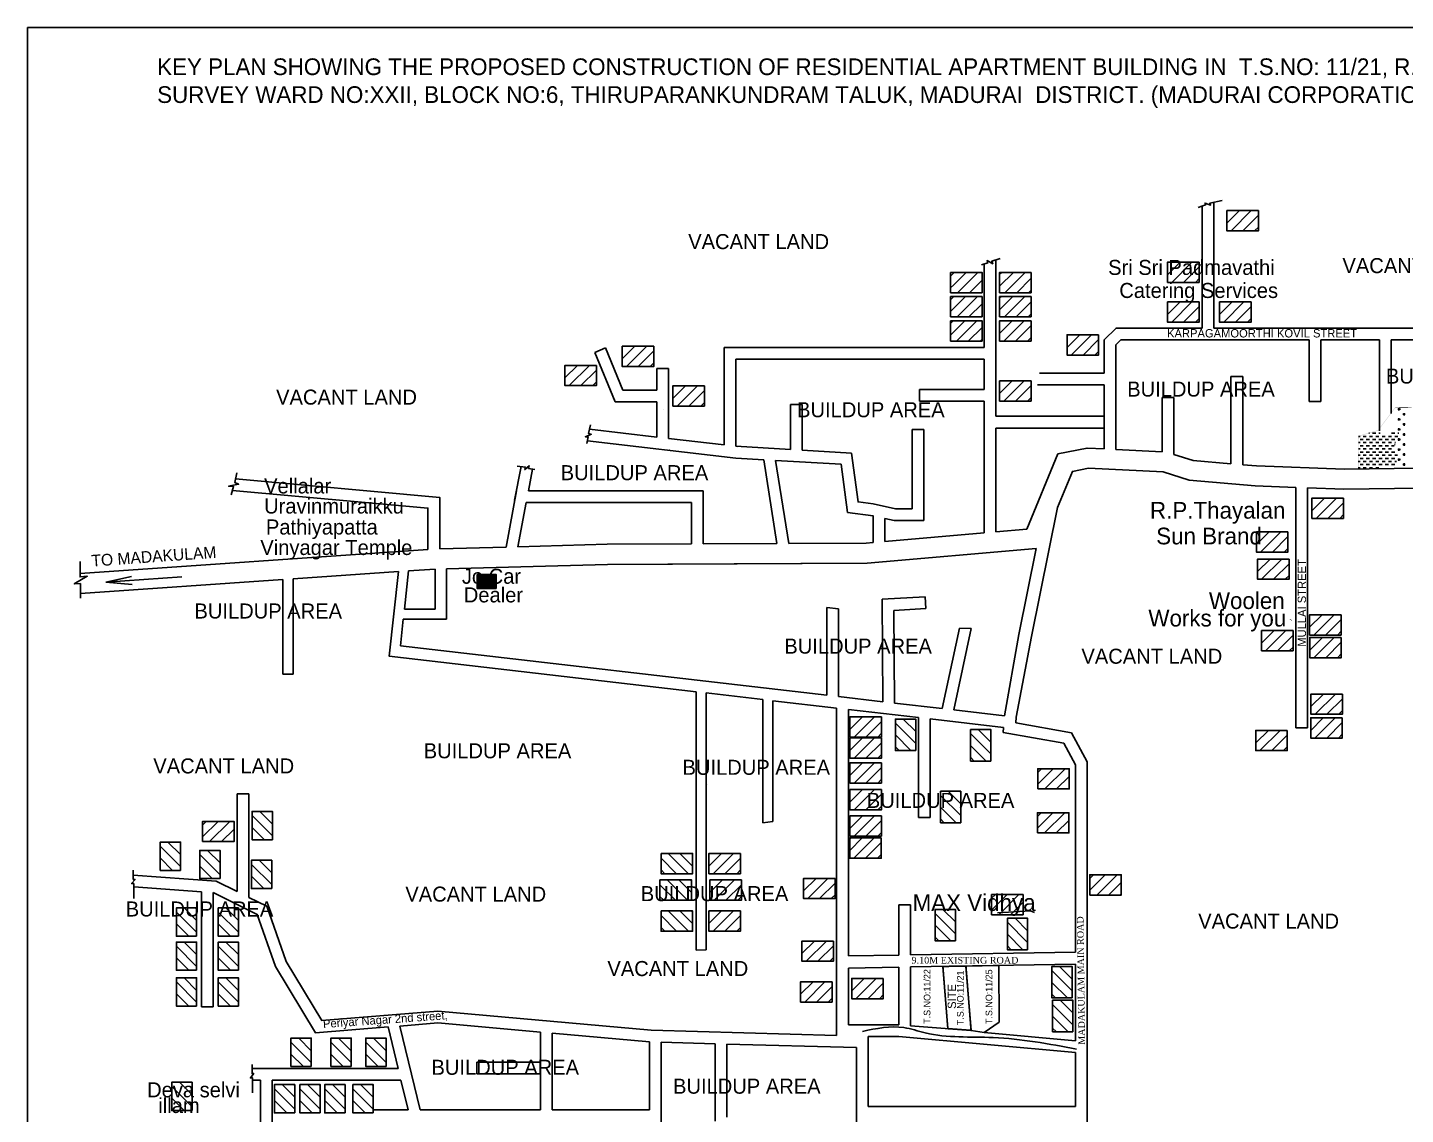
# Model space of a CAD drawing. Header units: metres. Extents: x 297 to 3998, y 336 to 1712.
# Drawn here: x 1143 to 1968, y 1061 to 1712 of the extents above; entities that cross this region are included whole.
import ezdxf

# ---------------------------------------------------------------- set-up
doc = ezdxf.new("R2010")
doc.units = ezdxf.units.M
doc.header["$MEASUREMENT"] = 0
doc.layers.add('LOCATION_PLAN', color=7, linetype='Continuous')
doc.styles.add('ANAND', font='times.ttf')
doc.styles.get("Standard").update_dxf_attribs({"font": 'CENSCBK.TTF'})
pattern_1 = [(45, (-4130.573, 827.8154), (-3.535534, 3.535534), [])]

msp = doc.modelspace()

# ---------------------------------------------------------------- hatches: boundary and pattern name
h = msp.add_hatch()
h.set_pattern_fill('ANSI31', color=2, scale=40, style=0)
h.set_pattern_definition([(45, (-3994.62, 893.786), (-3.535534, 3.535534), [])])
h.paths.add_polyline_path([(1861, 1602.13), (1861, 1589.99), (1879.848, 1589.99), (1879.848, 1602.13)])
h = msp.add_hatch()
h.set_pattern_fill('ANSI31', color=2, scale=40, style=0)
h.set_pattern_definition([(45, (-4030.111, 862.96), (-3.535534, 3.535534), [])])
h.paths.add_polyline_path([(1825.509, 1571.305), (1825.509, 1559.164), (1844.357, 1559.164), (1844.357, 1571.305)])
h = msp.add_hatch()
h.set_pattern_fill('ANSI31', color=2, scale=40, style=0)
h.set_pattern_definition(pattern_1)
h.paths.add_polyline_path([(1700.37, 1565.146), (1695.692, 1565.146), (1695.692, 1553.005), (1695.768, 1553.005)])
h = msp.add_hatch()
h.set_pattern_fill('ANSI31', color=2, scale=40, style=0)
h.set_pattern_definition(pattern_1)
h.paths.add_polyline_path([(1714.54, 1565.146), (1700.37, 1565.146), (1695.768, 1553.005), (1714.54, 1553.005)])
h = msp.add_hatch()
h.set_pattern_fill('ANSI31', color=2, scale=40, style=0)
h.set_pattern_definition(pattern_1)
h.paths.add_polyline_path([(1743.895, 1553.005), (1743.895, 1565.146), (1725.047, 1565.146), (1725.047, 1553.005)])
h = msp.add_hatch()
h.set_pattern_fill('ANSI31', color=2, scale=40, style=0)
h.set_pattern_definition(pattern_1)
h.paths.add_polyline_path([(1714.54, 1550.712), (1695.692, 1550.712), (1695.692, 1538.571), (1714.54, 1538.571)])
h = msp.add_hatch()
h.set_pattern_fill('ANSI31', color=2, scale=40, style=0)
h.set_pattern_definition(pattern_1)
h.paths.add_polyline_path([(1725.047, 1550.712), (1725.047, 1538.571), (1743.895, 1538.571), (1743.895, 1550.712)])
h = msp.add_hatch()
h.set_pattern_fill('ANSI31', color=2, scale=40, style=0)
h.set_pattern_definition([(45, (-4030.111, 839.149), (-3.535534, 3.535534), [])])
h.paths.add_polyline_path([(1825.509, 1547.494), (1825.509, 1535.354), (1844.357, 1535.354), (1844.357, 1547.494)])
h = msp.add_hatch()
h.set_pattern_fill('ANSI31', color=2, scale=40, style=0)
h.set_pattern_definition([(45, (-3999.002, 839.149), (-3.535534, 3.535534), [])])
h.paths.add_polyline_path([(1856.618, 1547.494), (1856.618, 1535.354), (1875.466, 1535.354), (1875.466, 1547.494)])
h = msp.add_hatch()
h.set_pattern_fill('ANSI31', color=2, scale=40, style=0)
h.set_pattern_definition(pattern_1)
h.paths.add_polyline_path([(1714.54, 1524.02), (1714.54, 1536.16), (1695.692, 1536.16), (1695.692, 1524.02)])
h = msp.add_hatch()
h.set_pattern_fill('ANSI31', color=2, scale=40, style=0)
h.set_pattern_definition(pattern_1)
h.paths.add_polyline_path([(1725.047, 1536.16), (1725.047, 1524.02), (1743.895, 1524.02), (1743.895, 1536.16)])
h = msp.add_hatch()
h.set_pattern_fill('ANSI31', color=2, scale=40, style=0)
h.set_pattern_definition([(45, (-4090.201, 819.432), (-3.535534, 3.535534), [])])
h.paths.add_polyline_path([(1765.419, 1527.776), (1765.419, 1515.636), (1784.267, 1515.636), (1784.267, 1527.776)])
at = {"linetype": 'Continuous'}
for color, points in [(0, [(1933.949, 1531.232), (1933.318, 1531.127), (1934.159, 1530.075)]), (0, [(1933.318, 1531.127), (1934.159, 1530.075), (1933.528, 1529.97)]), (0, [(1951.405, 1470.765), (1951.511, 1470.449), (1961.711, 1484.436)]), (0, [(1951.511, 1470.449), (1961.711, 1484.436), (1961.921, 1484.225)]), (0, [(1961.816, 1484.436), (1961.816, 1484.12), (1971.386, 1484.646)]), (0, [(1961.816, 1484.12), (1971.386, 1484.646), (1971.491, 1484.33)]), (0, [(1939.733, 1467.294), (1939.838, 1466.979), (1951.405, 1470.765)]), (0, [(1939.838, 1466.979), (1951.405, 1470.765), (1951.511, 1470.449)]), (30, [(1943.518, 1468.241), (1943.308, 1468.136), (1943.518, 1468.136)]), (0, [(1939.417, 1447.104), (1939.733, 1447.104), (1939.627, 1467.084)]), (0, [(1939.733, 1447.104), (1939.627, 1467.084), (1939.943, 1467.084)]), (0, [(1312.707, 1409.823), (1311.091, 1408.443), (1312.221, 1410.324)]), (0, [(1898.804, 1357.669), (1898.498, 1357.572), (1899.911, 1356.938)]), (0, [(1898.498, 1357.572), (1899.911, 1356.938), (1899.805, 1356.635)])]:
    msp.add_hatch(color=color, dxfattribs=at).paths.add_polyline_path(points)
h = msp.add_hatch()
h.set_pattern_fill('ANSI31', color=2, scale=40, style=0)
h.set_pattern_definition([(45, (-4356.3425, 812.595), (-3.535534, 3.535534), [])])
h.paths.add_polyline_path([(1499.277, 1520.94), (1499.277, 1508.799), (1518.125, 1508.799), (1518.125, 1520.94)])
h = msp.add_hatch()
h.set_pattern_fill('ANSI31', color=2, scale=40, style=0)
h.set_pattern_definition([(45, (-4390.639, 801.1653), (-3.535534, 3.535534), [])])
h.paths.add_polyline_path([(1464.981, 1509.51), (1464.981, 1497.37), (1483.829, 1497.37), (1483.829, 1509.51)])
h = msp.add_hatch()
h.set_pattern_fill('ANSI31', color=2, scale=40, style=0)
h.set_pattern_definition([(45, (-4326.0377, 788.9296), (-3.535534, 3.535534), [])])
h.paths.add_polyline_path([(1529.582, 1497.274), (1529.582, 1485.134), (1548.43, 1485.134), (1548.43, 1497.274)])
h = msp.add_hatch()
h.set_pattern_fill('ANSI31', color=2, scale=40, style=0)
h.set_pattern_definition([(45, (-4130.573, 791.886), (-3.535534, 3.535534), [])])
h.paths.add_polyline_path([(1725.047, 1500.231), (1725.047, 1488.09), (1743.895, 1488.09), (1743.895, 1500.231)])
h = msp.add_hatch()
h.set_pattern_fill('ANSI31', color=2, scale=40, style=0)
h.set_pattern_definition([(45, (-3943.733, 721.721), (-3.535534, 3.535534), [])])
h.paths.add_polyline_path([(1911.887, 1430.066), (1911.887, 1417.925), (1930.735, 1417.925), (1930.735, 1430.066)])
h = msp.add_hatch()
h.set_pattern_fill('ANSI31', color=2, scale=40, style=0)
h.set_pattern_definition([(45, (-3976.964, 701.5243), (-3.535534, 3.535534), [])])
h.paths.add_polyline_path([(1878.656, 1409.869), (1878.656, 1397.729), (1897.504, 1397.729), (1897.504, 1409.869)])
h = msp.add_hatch()
h.set_pattern_fill('ANSI31', color=2, scale=40, style=0)
h.set_pattern_definition([(45, (-3976.308, 685.2524), (-3.535534, 3.535534), [])])
h.paths.add_polyline_path([(1879.312, 1393.597), (1879.312, 1381.457), (1898.16, 1381.457), (1898.16, 1393.597)])
h = msp.add_hatch()
h.set_pattern_fill('ANSI31', color=2, style=0)
h.set_pattern_definition([(45, (-1345.48756, 827.81539), (-0.0883883476, 0.0883883476), [])])
h.paths.add_polyline_path([(1423.778, 1376.039), (1423.778, 1384.382), (1412.429, 1384.382), (1412.429, 1376.039)])
h.paths.add_polyline_path([(1401.01, 1376.261), (1449.708, 1376.261), (1449.708, 1390.092), (1401.01, 1390.092)], flags=9)
h = msp.add_hatch()
h.set_pattern_fill('ANSI31', color=2, scale=40, style=0)
h.set_pattern_definition([(45, (-3945.1493, 651.9173), (-3.535534, 3.535534), [])])
h.paths.add_polyline_path([(1910.471, 1360.262), (1910.471, 1348.122), (1929.319, 1348.122), (1929.319, 1360.262)])
h = msp.add_hatch()
h.set_pattern_fill('ANSI31', color=2, scale=40, style=0)
h.set_pattern_definition([(45, (-3973.904, 642.477), (-3.535534, 3.535534), [])])
h.paths.add_polyline_path([(1881.716, 1350.822), (1881.716, 1338.681), (1900.564, 1338.681), (1900.564, 1350.822)])
h = msp.add_hatch()
h.set_pattern_fill('ANSI31', color=2, scale=40, style=0)
h.set_pattern_definition([(45, (-3945.015, 638.3354), (-3.535534, 3.535534), [])])
h.paths.add_polyline_path([(1910.605, 1346.68), (1910.605, 1334.54), (1929.453, 1334.54), (1929.453, 1346.68)])
h = msp.add_hatch()
h.set_pattern_fill('ANSI31', color=2, scale=40, style=0)
h.set_pattern_definition([(45, (-3944.331, 604.4533), (-3.535534, 3.535534), [])])
h.paths.add_polyline_path([(1911.289, 1312.798), (1911.289, 1300.658), (1930.137, 1300.658), (1930.137, 1312.798)])
h = msp.add_hatch()
h.set_pattern_fill('ANSI31', color=2, scale=40, angle=360, style=0)
h.set_pattern_definition([(45, (-4220.12, 590.853), (-3.535534, 3.535534), [])])
h.paths.add_polyline_path([(1635.5, 1299.198), (1635.5, 1287.057), (1654.348, 1287.057), (1654.348, 1299.198)])
h = msp.add_hatch()
h.set_pattern_fill('ANSI31', color=2, scale=40, angle=270, style=0)
h.set_pattern_definition([(315, (966.4783, 7153.4434), (3.535534, 3.535534), [])])
h.paths.add_polyline_path([(1674.823, 1297.823), (1662.683, 1297.823), (1662.683, 1278.976), (1674.823, 1278.976)])
h = msp.add_hatch()
h.set_pattern_fill('ANSI31', color=2, scale=40, style=0)
h.set_pattern_definition([(45, (-3944.4694, 590.2377), (-3.535534, 3.535534), [])])
h.paths.add_polyline_path([(1911.151, 1298.582), (1911.151, 1286.442), (1929.998, 1286.442), (1929.998, 1298.582)])
h = msp.add_hatch()
h.set_pattern_fill('ANSI31', color=2, scale=40, angle=360, style=0)
h.set_pattern_definition([(45, (-4220.12, 578.1567), (-3.535534, 3.535534), [])])
h.paths.add_polyline_path([(1635.5, 1286.501), (1635.5, 1274.361), (1654.348, 1274.361), (1654.348, 1286.501)])
h = msp.add_hatch()
h.set_pattern_fill('ANSI31', color=2, scale=40, angle=270, style=0)
h.set_pattern_definition([(315, (1011.431, 7147.16), (3.535534, 3.535534), [])])
h.paths.add_polyline_path([(1719.776, 1291.54), (1707.635, 1291.54), (1707.635, 1272.692), (1719.776, 1272.692)])
h = msp.add_hatch()
h.set_pattern_fill('ANSI31', color=2, scale=40, style=0)
h.set_pattern_definition([(45, (-3977.3433, 582.712), (-3.535534, 3.535534), [])])
h.paths.add_polyline_path([(1878.277, 1291.056), (1878.277, 1278.916), (1897.124, 1278.916), (1897.124, 1291.056)])
h = msp.add_hatch()
h.set_pattern_fill('ANSI31', color=2, scale=40, angle=360, style=0)
h.set_pattern_definition([(45, (-4220.12, 563.325), (-3.535534, 3.535534), [])])
h.paths.add_polyline_path([(1635.5, 1271.67), (1635.5, 1259.529), (1654.348, 1259.529), (1654.348, 1271.67)])
h = msp.add_hatch()
h.set_pattern_fill('ANSI31', color=2, scale=40, angle=180, style=0)
h.set_pattern_definition([(225, (7622.276, 1964.335), (3.535534, -3.535534), [])])
h.paths.add_polyline_path([(1766.656, 1255.99), (1766.656, 1268.131), (1747.808, 1268.131), (1747.808, 1255.99)])
h = msp.add_hatch()
h.set_pattern_fill('ANSI31', color=2, scale=40, angle=360, style=0)
h.set_pattern_definition([(45, (-4220.12, 547.2696), (-3.535534, 3.535534), [])])
h.paths.add_polyline_path([(1635.5, 1255.614), (1635.5, 1243.474), (1654.348, 1243.474), (1654.348, 1255.614)])
h = msp.add_hatch()
h.set_pattern_fill('ANSI31', color=2, scale=40, angle=270, style=0)
h.set_pattern_definition([(315, (993.464, 7110.2375), (3.535534, 3.535534), [])])
h.paths.add_polyline_path([(1701.808, 1254.618), (1689.668, 1254.618), (1689.668, 1235.77), (1701.808, 1235.77)])
h = msp.add_hatch()
h.set_pattern_fill('ANSI31', color=2, scale=40, angle=180, style=0)
h.set_pattern_definition([(225, (7122.6565, 1932.817), (3.535534, -3.535534), [])])
h.paths.add_polyline_path([(1267.037, 1224.472), (1267.037, 1236.613), (1248.189, 1236.613), (1248.189, 1224.472)])
h = msp.add_hatch()
h.set_pattern_fill('ANSI31', color=2, scale=40, angle=270, style=0)
h.set_pattern_definition([(315, (581.6593, 7098.165), (3.535534, 3.535534), [])])
h.paths.add_polyline_path([(1290.004, 1242.545), (1277.864, 1242.545), (1277.864, 1225.604), (1290.004, 1225.604)])
h = msp.add_hatch()
h.set_pattern_fill('ANSI31', color=2, scale=40, angle=360, style=0)
h.set_pattern_definition([(45, (-4220.12, 531.5564), (-3.535534, 3.535534), [])])
h.paths.add_polyline_path([(1635.5, 1239.901), (1635.5, 1227.761), (1654.348, 1227.761), (1654.348, 1239.901)])
h = msp.add_hatch()
h.set_pattern_fill('ANSI31', color=2, scale=40, angle=180, style=0)
h.set_pattern_definition([(225, (7622.106, 1938.0046), (3.535534, -3.535534), [])])
h.paths.add_polyline_path([(1766.486, 1229.66), (1766.486, 1241.8), (1747.638, 1241.8), (1747.638, 1229.66)])
h = msp.add_hatch()
h.set_pattern_fill('ANSI31', color=2, scale=40, angle=270, style=0)
h.set_pattern_definition([(315, (526.657, 7079.847), (3.535534, 3.535534), [])])
h.paths.add_polyline_path([(1235.002, 1224.227), (1222.861, 1224.227), (1222.861, 1207.286), (1235.002, 1207.286)])
h = msp.add_hatch()
h.set_pattern_fill('ANSI31', color=2, scale=40, angle=360, style=0)
h.set_pattern_definition([(45, (-4220.289, 518.35), (-3.535534, 3.535534), [])])
h.paths.add_polyline_path([(1635.331, 1226.695), (1635.331, 1214.554), (1654.179, 1214.554), (1654.179, 1226.695)])
h = msp.add_hatch()
h.set_pattern_fill('ANSI31', color=2, scale=40, angle=270, style=0)
h.set_pattern_definition([(315, (550.328, 7074.8655), (3.535534, 3.535534), [])])
h.paths.add_polyline_path([(1258.673, 1219.246), (1246.532, 1219.246), (1246.532, 1202.305), (1258.673, 1202.305)])
h = msp.add_hatch()
h.set_pattern_fill('ANSI31', color=2, scale=40, angle=270, style=0)
h.set_pattern_definition([(315, (581.2334, 7068.9304), (3.535534, 3.535534), [])])
h.paths.add_polyline_path([(1289.578, 1213.31), (1277.438, 1213.31), (1277.438, 1196.37), (1289.578, 1196.37)])
h = msp.add_hatch()
h.set_pattern_fill('ANSI31', color=2, scale=40, angle=360, style=0)
h.set_pattern_definition([(135, (7396.9385, 509.048), (3.535534, 3.535534), [])])
h.paths.add_polyline_path([(1522.471, 1217.393), (1522.471, 1205.252), (1541.319, 1205.252), (1541.319, 1217.393)])
h = msp.add_hatch()
h.set_pattern_fill('ANSI31', color=2, scale=40, angle=360, style=0)
h.set_pattern_definition([(45, (-4304.5005, 509.048), (-3.535534, 3.535534), [])])
h.paths.add_polyline_path([(1551.119, 1217.393), (1551.119, 1205.252), (1569.967, 1205.252), (1569.967, 1217.393)])
h = msp.add_hatch()
h.set_pattern_fill('ANSI31', color=2, scale=40, angle=180, style=0)
h.set_pattern_definition([(225, (7653.3696, 1900.8623), (3.535534, -3.535534), [])])
h.paths.add_polyline_path([(1797.75, 1192.518), (1797.75, 1204.658), (1778.902, 1204.658), (1778.902, 1192.518)])
h = msp.add_hatch()
h.set_pattern_fill('ANSI31', color=2, scale=40, angle=360, style=0)
h.set_pattern_definition([(135, (7396.318, 493.185), (3.535534, 3.535534), [])])
h.paths.add_polyline_path([(1521.85, 1201.53), (1521.85, 1189.389), (1540.698, 1189.389), (1540.698, 1201.53)])
h = msp.add_hatch()
h.set_pattern_fill('ANSI31', color=2, scale=40, angle=360, style=0)
h.set_pattern_definition([(45, (-4303.88, 493.185), (-3.535534, 3.535534), [])])
h.paths.add_polyline_path([(1551.74, 1201.53), (1551.74, 1189.389), (1570.588, 1189.389), (1570.588, 1201.53)])
h = msp.add_hatch()
h.set_pattern_fill('ANSI31', color=2, scale=40, angle=360, style=0)
h.set_pattern_definition([(45, (-4247.88, 494.1546), (-3.535534, 3.535534), [])])
h.paths.add_polyline_path([(1607.74, 1202.499), (1607.74, 1190.359), (1626.588, 1190.359), (1626.588, 1202.499)])
h = msp.add_hatch()
h.set_pattern_fill('ANSI31', color=2, scale=40, angle=180, style=0)
h.set_pattern_definition([(225, (7594.703, 1889.004), (3.535534, -3.535534), [])])
h.paths.add_polyline_path([(1739.083, 1180.659), (1739.083, 1192.8), (1720.235, 1192.8), (1720.235, 1180.659)])
h = msp.add_hatch()
h.set_pattern_fill('ANSI31', color=2, scale=40, angle=270, style=0)
h.set_pattern_definition([(315, (536.3164, 7040.4074), (3.535534, 3.535534), [])])
h.paths.add_polyline_path([(1244.661, 1184.787), (1232.521, 1184.787), (1232.521, 1167.847), (1244.661, 1167.847)])
h = msp.add_hatch()
h.set_pattern_fill('ANSI31', color=2, scale=40, angle=270, style=0)
h.set_pattern_definition([(315, (561.325, 7040.4074), (3.535534, 3.535534), [])])
h.paths.add_polyline_path([(1269.67, 1184.787), (1257.529, 1184.787), (1257.529, 1167.847), (1269.67, 1167.847)])
h = msp.add_hatch()
h.set_pattern_fill('ANSI31', color=2, scale=40, angle=360, style=0)
h.set_pattern_definition([(135, (7396.9385, 474.658), (3.535534, 3.535534), [])])
h.paths.add_polyline_path([(1522.471, 1183.003), (1522.471, 1170.862), (1541.319, 1170.862), (1541.319, 1183.003)])
h = msp.add_hatch()
h.set_pattern_fill('ANSI31', color=2, scale=40, angle=360, style=0)
h.set_pattern_definition([(45, (-4304.5005, 474.658), (-3.535534, 3.535534), [])])
h.paths.add_polyline_path([(1551.119, 1183.003), (1551.119, 1170.862), (1569.967, 1170.862), (1569.967, 1183.003)])
h = msp.add_hatch()
h.set_pattern_fill('ANSI31', color=2, scale=40, angle=270, style=0)
h.set_pattern_definition([(315, (990.2635, 7039.5656), (3.535534, 3.535534), [])])
h.paths.add_polyline_path([(1698.608, 1183.946), (1686.468, 1183.946), (1686.468, 1165.098), (1698.608, 1165.098)])
h = msp.add_hatch()
h.set_pattern_fill('ANSI31', color=2, scale=40, angle=270, style=0)
h.set_pattern_definition([(315, (1033.444, 7034.2726), (3.535534, 3.535534), [])])
h.paths.add_polyline_path([(1741.789, 1178.653), (1729.648, 1178.653), (1729.648, 1159.805), (1741.789, 1159.805)])
h = msp.add_hatch()
h.set_pattern_fill('ANSI31', color=2, scale=40, angle=270, style=0)
h.set_pattern_definition([(315, (536.3164, 7020.017), (3.535534, 3.535534), [])])
h.paths.add_polyline_path([(1244.661, 1164.397), (1232.521, 1164.397), (1232.521, 1147.456), (1244.661, 1147.456)])
h = msp.add_hatch()
h.set_pattern_fill('ANSI31', color=2, scale=40, angle=270, style=0)
h.set_pattern_definition([(315, (561.325, 7020.017), (3.535534, 3.535534), [])])
h.paths.add_polyline_path([(1269.67, 1164.397), (1257.529, 1164.397), (1257.529, 1147.456), (1269.67, 1147.456)])
h = msp.add_hatch()
h.set_pattern_fill('ANSI31', color=2, scale=40, angle=360, style=0)
h.set_pattern_definition([(45, (-4248.831, 456.628), (-3.535534, 3.535534), [])])
h.paths.add_polyline_path([(1606.789, 1164.973), (1606.789, 1152.833), (1625.637, 1152.833), (1625.637, 1164.973)])
h = msp.add_hatch()
h.set_pattern_fill('ANSI31', color=2, scale=40, angle=270, style=0)
h.set_pattern_definition([(315, (1060.0607, 7005.3633), (3.535534, 3.535534), [])])
h.paths.add_polyline_path([(1768.405, 1149.743), (1756.265, 1149.743), (1756.265, 1130.896), (1768.405, 1130.896)])
h = msp.add_hatch()
h.set_pattern_fill('ANSI31', color=2, scale=40, angle=270, style=0)
h.set_pattern_definition([(315, (536.3164, 6998.6034), (3.535534, 3.535534), [])])
h.paths.add_polyline_path([(1244.661, 1142.983), (1232.521, 1142.983), (1232.521, 1126.043), (1244.661, 1126.043)])
h = msp.add_hatch()
h.set_pattern_fill('ANSI31', color=2, scale=40, angle=270, style=0)
h.set_pattern_definition([(315, (561.325, 6998.6034), (3.535534, 3.535534), [])])
h.paths.add_polyline_path([(1269.67, 1142.983), (1257.529, 1142.983), (1257.529, 1126.043), (1269.67, 1126.043)])
h = msp.add_hatch()
h.set_pattern_fill('ANSI31', color=2, scale=40, angle=360, style=0)
h.set_pattern_definition([(45, (-4249.6816, 432.279), (-3.535534, 3.535534), [])])
h.paths.add_polyline_path([(1605.938, 1140.623), (1605.938, 1128.483), (1624.786, 1128.483), (1624.786, 1140.623)])
h = msp.add_hatch()
h.set_pattern_fill('ANSI31', color=2, scale=40, angle=360, style=0)
h.set_pattern_definition([(45, (-4219.0643, 434.2607), (-3.535534, 3.535534), [])])
h.paths.add_polyline_path([(1636.556, 1142.605), (1636.556, 1130.465), (1655.403, 1130.465), (1655.403, 1142.605)])
h = msp.add_hatch()
h.set_pattern_fill('ANSI31', color=2, scale=40, angle=270, style=0)
h.set_pattern_definition([(315, (1060.5214, 6985.1354), (3.535534, 3.535534), [])])
h.paths.add_polyline_path([(1768.866, 1129.515), (1756.726, 1129.515), (1756.726, 1110.668), (1768.866, 1110.668)])
h = msp.add_hatch()
h.set_pattern_fill('ANSI31', color=2, scale=40, angle=270, style=0)
h.set_pattern_definition([(315, (604.8693, 6962.477), (3.535534, 3.535534), [])])
h.paths.add_polyline_path([(1313.214, 1106.857), (1301.074, 1106.857), (1301.074, 1089.916), (1313.214, 1089.916)])
h = msp.add_hatch()
h.set_pattern_fill('ANSI31', color=2, scale=40, angle=270, style=0)
h.set_pattern_definition([(315, (628.77, 6962.477), (3.535534, 3.535534), [])])
h.paths.add_polyline_path([(1337.114, 1106.857), (1324.974, 1106.857), (1324.974, 1089.916), (1337.114, 1089.916)])
h = msp.add_hatch()
h.set_pattern_fill('ANSI31', color=2, scale=40, angle=270, style=0)
h.set_pattern_definition([(315, (649.631, 6962.477), (3.535534, 3.535534), [])])
h.paths.add_polyline_path([(1357.976, 1106.857), (1345.835, 1106.857), (1345.835, 1089.916), (1357.976, 1089.916)])
h = msp.add_hatch()
h.set_pattern_fill('ANSI31', color=2, scale=40, angle=270, style=0)
h.set_pattern_definition([(315, (533.528, 6936.045), (3.535534, 3.535534), [])])
h.paths.add_polyline_path([(1241.873, 1080.425), (1229.732, 1080.425), (1229.732, 1063.484), (1241.873, 1063.484)])
h = msp.add_hatch()
h.set_pattern_fill('ANSI31', color=2, scale=40, angle=270, style=0)
h.set_pattern_definition([(315, (595.015, 6934.657), (3.535534, 3.535534), [])])
h.paths.add_polyline_path([(1303.359, 1079.037), (1291.219, 1079.037), (1291.219, 1062.096), (1303.359, 1062.096)])
h = msp.add_hatch()
h.set_pattern_fill('ANSI31', color=2, scale=40, angle=270, style=0)
h.set_pattern_definition([(315, (610.2195, 6934.657), (3.535534, 3.535534), [])])
h.paths.add_polyline_path([(1318.564, 1079.037), (1306.424, 1079.037), (1306.424, 1062.096), (1318.564, 1062.096)])
h = msp.add_hatch()
h.set_pattern_fill('ANSI31', color=2, scale=40, angle=270, style=0)
h.set_pattern_definition([(315, (625.0863, 6934.657), (3.535534, 3.535534), [])])
h.paths.add_polyline_path([(1333.431, 1079.037), (1321.291, 1079.037), (1321.291, 1062.096), (1333.431, 1062.096)])
h = msp.add_hatch()
h.set_pattern_fill('ANSI31', color=2, scale=40, angle=270, style=0)
h.set_pattern_definition([(315, (641.9253, 6934.657), (3.535534, 3.535534), [])])
h.paths.add_polyline_path([(1350.27, 1079.037), (1338.13, 1079.037), (1338.13, 1062.096), (1350.27, 1062.096)])

# ---------------------------------------------------------------- linework, layer by layer
at = {"color": 2}
for p, q in [((1846.262, 1531.842), (1846.262, 1604.824)), ((1853.262, 1531.842), (1853.262, 1607.13)), ((1715.79, 1520.179), (1715.79, 1570.127)), ((1722.79, 1479.013), (1722.79, 1572.615)), ((1489.312, 1519.917), (1482.831, 1517.272)), ((1494.946, 1487.594), (1482.831, 1517.272)), ((1499.649, 1494.594), (1489.312, 1519.917)), ((1715.79, 1520.179), (1560.269, 1520.179)), ((1560.269, 1520.179), (1560.269, 1461.903)), ((1910.235, 1524.842), (1910.235, 1487.952)), ((1917.235, 1524.842), (1917.235, 1487.952)), ((1952.222, 1524.842), (1952.222, 1470.396)), ((1959.222, 1524.842), (1959.222, 1480.685)), ((1715.79, 1513.179), (1567.269, 1513.179)), ((1567.269, 1513.179), (1567.269, 1461.052)), ((1715.79, 1495.046), (1715.79, 1513.179)), ((1519.957, 1494.594), (1519.957, 1507.528)), ((1526.957, 1507.528), (1519.957, 1507.528)), ((1526.957, 1465.784), (1526.957, 1507.528)), ((1787.634, 1504.839), (1748.882, 1504.839)), ((1863.434, 1450.633), (1863.434, 1502.856)), ((1863.434, 1502.856), (1870.434, 1502.856)), ((1870.434, 1450.026), (1870.434, 1502.856)), ((1519.957, 1494.594), (1499.649, 1494.594)), ((1715.79, 1495.046), (1677.043, 1495.046)), ((1677.043, 1495.046), (1677.043, 1488.046)), ((1787.634, 1497.839), (1747.714, 1497.839)), ((1519.957, 1487.594), (1494.946, 1487.594)), ((1519.957, 1466.599), (1519.957, 1487.594)), ((1599.961, 1459.113), (1599.961, 1486.053)), ((1599.961, 1486.053), (1606.961, 1486.053)), ((1606.961, 1458.698), (1606.961, 1486.053)), ((1715.79, 1488.046), (1677.043, 1488.046)), ((1715.79, 1409.181), (1715.79, 1488.046)), ((1822.324, 1457.725), (1822.324, 1490.322)), ((1822.324, 1490.322), (1829.324, 1490.322)), ((1829.324, 1456.22), (1829.324, 1490.322)), ((1910.235, 1487.952), (1917.235, 1487.952)), ((1787.634, 1479.013), (1722.79, 1479.013)), ((1519.957, 1466.599), (1479.743, 1471.285)), ((1672.619, 1471.104), (1679.619, 1471.104)), ((1679.619, 1416.677), (1679.619, 1471.104)), ((1787.634, 1472.013), (1722.79, 1472.013)), ((1722.79, 1409.784), (1722.79, 1472.013)), ((1567.269, 1454.04), (1478.437, 1464.39)), ((1560.269, 1461.903), (1526.957, 1465.784)), ((1568.079, 1460.993), (1567.269, 1461.087)), ((1599.961, 1459.113), (1567.269, 1461.052)), ((1583.895, 1453.054), (1567.269, 1454.04)), ((1583.895, 1453.054), (1591.762, 1402.861)), ((1630.311, 1450.301), (1591.047, 1452.63)), ((1591.047, 1452.63), (1598.842, 1402.893)), ((1636.502, 1456.946), (1606.961, 1458.698)), ((1822.824, 1445.685), (1838.512, 1440.749)), ((1435.906, 1434.446), (1429.721, 1400.758)), ((1547.708, 1434.446), (1443.102, 1434.446)), ((1547.708, 1402.659), (1547.708, 1434.446)), ((1902.19, 1436.412), (1902.19, 1292.615)), ((1909.19, 1436.148), (1909.19, 1292.615)), ((1441.738, 1427.446), (1436.874, 1400.952)), ((1540.708, 1427.446), (1441.738, 1427.446)), ((1540.708, 1402.627), (1540.708, 1427.446)), ((1656.323, 1404.058), (1656.323, 1417.894)), ((1656.323, 1417.894), (1662.001, 1416.677)), ((1662.001, 1416.677), (1679.619, 1416.677)), ((1368.934, 1363.662), (1371.391, 1386.508)), ((1387.324, 1363.662), (1387.324, 1387.606)), ((1394.072, 1357.662), (1394.072, 1387.789)), ((1190.296, 1379.66), (1205.727, 1383.126)), ((1190.296, 1379.66), (1235.826, 1382.916)), ((1190.296, 1379.66), (1206.063, 1378.425)), ((1296.306, 1381.332), (1296.306, 1324.679)), ((1302.306, 1381.746), (1302.306, 1324.679)), ((1654.763, 1369.485), (1680.474, 1370.913)), ((1655.102, 1308.228), (1654.763, 1369.485)), ((1680.794, 1363.92), (1680.474, 1370.913)), ((1387.324, 1363.662), (1368.934, 1363.662)), ((1621.729, 1364.638), (1621.729, 1312.096)), ((1621.729, 1364.638), (1628.729, 1363.736)), ((1628.729, 1363.736), (1628.729, 1311.285)), ((1661.799, 1362.865), (1680.794, 1363.92)), ((1662.107, 1307.417), (1661.799, 1362.865)), ((1366.568, 1341.669), (1368.288, 1357.662)), ((1394.072, 1357.662), (1368.288, 1357.662)), ((1690.751, 1304.097), (1700.977, 1352.314)), ((1697.735, 1303.287), (1708.059, 1351.964)), ((1708.059, 1351.964), (1700.977, 1352.314)), ((1302.306, 1324.679), (1296.265, 1324.679)), ((1543.494, 1314.117), (1543.494, 1159.521)), ((1549.494, 1313.421), (1549.494, 1159.799)), ((1627.541, 1108.52), (1627.541, 1304.376)), ((1634.541, 1156.034), (1634.541, 1303.565)), ((1676.521, 1298.699), (1676.521, 1238.996)), ((1683.521, 1297.888), (1683.521, 1238.996)), ((1734.639, 1295.63), (1734.883, 1298.993)), ((1768.079, 1289.61), (1734.639, 1295.63)), ((1727.201, 1289.856), (1727.415, 1292.801)), ((1763.496, 1283.323), (1727.201, 1289.856)), ((1777.335, 1272.223), (1768.079, 1289.61)), ((1902.19, 1292.615), (1909.19, 1292.615)), ((1770.335, 1270.476), (1763.496, 1283.323)), ((1770.335, 1158.293), (1770.335, 1270.476)), ((1777.335, 964.206), (1777.335, 1272.223)), ((1268.826, 1194.607), (1268.826, 1253.021)), ((1268.826, 1253.021), (1275.826, 1253.021)), ((1275.826, 1191.115), (1275.826, 1253.021)), ((1676.521, 1238.996), (1683.521, 1238.996)), ((1247.489, 1194.443), (1247.489, 1125.669)), ((1254.489, 1193.936), (1254.489, 1125.669)), ((1664.724, 1186.571), (1664.724, 1156.536)), ((1664.724, 1186.571), (1671.724, 1186.571)), ((1671.724, 1186.571), (1671.724, 1156.652)), ((1543.494, 1159.521), (1549.494, 1159.799)), ((1634.541, 1156.034), (1664.724, 1156.536)), ((1671.724, 1156.652), (1770.335, 1158.293)), ((1634.541, 1148.833), (1664.724, 1149.335)), ((1634.541, 1114.811), (1634.541, 1148.833)), ((1664.724, 1149.335), (1664.724, 1114.811)), ((1671.724, 1149.451), (1770.335, 1151.092)), ((1671.724, 1149.451), (1671.724, 1114.182)), ((1770.335, 1105.325), (1770.335, 1151.092)), ((1254.489, 1125.669), (1247.489, 1125.669)), ((1365.155, 1088.701), (1359.149, 1113.541)), ((1378.362, 1063.86), (1366.212, 1114.118)), ((1664.724, 1114.811), (1634.541, 1114.811)), ((1450.388, 1092.449), (1450.388, 1110.487)), ((1457.388, 1063.86), (1457.388, 1109.86)), ((1515.639, 1063.86), (1515.639, 1104.649)), ((1646.472, 1107.811), (1646.472, 1065.913)), ((1664.724, 1107.811), (1646.472, 1107.811)), ((1522.639, 1027.443), (1522.639, 1104.419)), ((1554.784, 1057.132), (1554.784, 1103.53)), ((1561.784, 1059.648), (1561.784, 1103.336)), ((1770.335, 1065.913), (1770.335, 1098.297)), ((1365.155, 1088.701), (1277.79, 1088.701)), ((1450.388, 1092.449), (1412.364, 1092.449)), ((1412.364, 1085.449), (1412.364, 1092.449)), ((1282.895, 1081.701), (1278.128, 1081.701)), ((1282.895, 1081.701), (1282.895, 1055.715)), ((1366.847, 1081.701), (1289.895, 1081.701)), ((1289.895, 1081.701), (1289.895, 1000.713)), ((1371.16, 1063.86), (1366.847, 1081.701)), ((1450.388, 1085.449), (1412.364, 1085.449)), ((1450.388, 1063.86), (1450.388, 1085.449)), ((1371.16, 1063.86), (1350.545, 1063.86)), ((1450.388, 1063.86), (1378.362, 1063.86)), ((1515.639, 1063.86), (1457.388, 1063.86)), ((1770.335, 1065.913), (1646.472, 1065.913))]:
    msp.add_line(p, q, dxfattribs=at)
at = {"color": 30}
msp.add_line((1691.086, 1149.774), (1704.884, 1150.003), dxfattribs=at)
at = {"color": 3}
for p, q in [((1694.036, 1112.544), (1691.086, 1149.774)), ((1707.933, 1111.524), (1704.884, 1150.003))]:
    msp.add_line(p, q, dxfattribs=at)
at = {"color": 2}
for points in [[(1143.493, 1711.678), (2381.05, 1711.678), (2381.05, 688.463), (1143.493, 688.463)], [(1879.848, 1602.13), (1861, 1602.13), (1861, 1589.99), (1879.848, 1589.99)], [(1844.357, 1571.305), (1825.509, 1571.305), (1825.509, 1559.164), (1844.357, 1559.164)], [(1695.692, 1565.146), (1714.54, 1565.146), (1714.54, 1553.005), (1695.692, 1553.005)], [(1743.895, 1565.146), (1725.047, 1565.146), (1725.047, 1553.005), (1743.895, 1553.005)], [(1695.692, 1550.712), (1714.54, 1550.712), (1714.54, 1538.571), (1695.692, 1538.571)], [(1743.895, 1550.712), (1725.047, 1550.712), (1725.047, 1538.571), (1743.895, 1538.571)], [(1844.357, 1547.494), (1825.509, 1547.494), (1825.509, 1535.354), (1844.357, 1535.354)], [(1875.466, 1547.494), (1856.618, 1547.494), (1856.618, 1535.354), (1875.466, 1535.354)], [(1695.692, 1536.16), (1714.54, 1536.16), (1714.54, 1524.02), (1695.692, 1524.02)], [(1743.895, 1536.16), (1725.047, 1536.16), (1725.047, 1524.02), (1743.895, 1524.02)], [(1784.267, 1527.776), (1765.419, 1527.776), (1765.419, 1515.636), (1784.267, 1515.636)], [(1518.125, 1520.94), (1499.277, 1520.94), (1499.277, 1508.799), (1518.125, 1508.799)], [(1483.829, 1509.51), (1464.981, 1509.51), (1464.981, 1497.37), (1483.829, 1497.37)], [(1548.43, 1497.274), (1529.582, 1497.274), (1529.582, 1485.134), (1548.43, 1485.134)], [(1743.895, 1500.231), (1725.047, 1500.231), (1725.047, 1488.09), (1743.895, 1488.09)], [(1930.735, 1430.066), (1911.887, 1430.066), (1911.887, 1417.925), (1930.735, 1417.925)], [(1897.504, 1409.869), (1878.656, 1409.869), (1878.656, 1397.729), (1897.504, 1397.729)], [(1898.16, 1393.597), (1879.312, 1393.597), (1879.312, 1381.457), (1898.16, 1381.457)], [(1412.429, 1384.382), (1423.778, 1384.382), (1423.778, 1376.039), (1412.429, 1376.039)], [(1929.319, 1360.262), (1910.471, 1360.262), (1910.471, 1348.122), (1929.319, 1348.122)], [(1900.564, 1350.822), (1881.716, 1350.822), (1881.716, 1338.681), (1900.564, 1338.681)], [(1929.453, 1346.68), (1910.605, 1346.68), (1910.605, 1334.54), (1929.453, 1334.54)], [(1930.137, 1312.798), (1911.289, 1312.798), (1911.289, 1300.658), (1930.137, 1300.658)], [(1654.348, 1299.198), (1635.5, 1299.198), (1635.5, 1287.057), (1654.348, 1287.057)], [(1674.823, 1278.976), (1674.823, 1297.823), (1662.683, 1297.823), (1662.683, 1278.976)], [(1929.998, 1298.582), (1911.151, 1298.582), (1911.151, 1286.442), (1929.998, 1286.442)], [(1654.348, 1286.501), (1635.5, 1286.501), (1635.5, 1274.361), (1654.348, 1274.361)], [(1719.776, 1272.692), (1719.776, 1291.54), (1707.635, 1291.54), (1707.635, 1272.692)], [(1897.124, 1291.056), (1878.277, 1291.056), (1878.277, 1278.916), (1897.124, 1278.916)], [(1654.348, 1271.67), (1635.5, 1271.67), (1635.5, 1259.529), (1654.348, 1259.529)], [(1747.808, 1255.99), (1766.656, 1255.99), (1766.656, 1268.131), (1747.808, 1268.131)], [(1654.348, 1255.614), (1635.5, 1255.614), (1635.5, 1243.474), (1654.348, 1243.474)], [(1701.808, 1235.77), (1701.808, 1254.618), (1689.668, 1254.618), (1689.668, 1235.77)], [(1248.189, 1224.472), (1267.037, 1224.472), (1267.037, 1236.613), (1248.189, 1236.613)], [(1290.004, 1225.604), (1290.004, 1242.545), (1277.864, 1242.545), (1277.864, 1225.604)], [(1654.348, 1239.901), (1635.5, 1239.901), (1635.5, 1227.761), (1654.348, 1227.761)], [(1747.638, 1229.66), (1766.486, 1229.66), (1766.486, 1241.8), (1747.638, 1241.8)], [(1235.002, 1207.286), (1235.002, 1224.227), (1222.861, 1224.227), (1222.861, 1207.286)], [(1654.179, 1226.695), (1635.331, 1226.695), (1635.331, 1214.554), (1654.179, 1214.554)], [(1258.673, 1202.305), (1258.673, 1219.246), (1246.532, 1219.246), (1246.532, 1202.305)], [(1289.578, 1196.37), (1289.578, 1213.31), (1277.438, 1213.31), (1277.438, 1196.37)], [(1522.471, 1217.393), (1541.319, 1217.393), (1541.319, 1205.252), (1522.471, 1205.252)], [(1569.967, 1217.393), (1551.119, 1217.393), (1551.119, 1205.252), (1569.967, 1205.252)], [(1778.902, 1192.518), (1797.75, 1192.518), (1797.75, 1204.658), (1778.902, 1204.658)], [(1521.85, 1201.53), (1540.698, 1201.53), (1540.698, 1189.389), (1521.85, 1189.389)], [(1570.588, 1201.53), (1551.74, 1201.53), (1551.74, 1189.389), (1570.588, 1189.389)], [(1626.588, 1202.499), (1607.74, 1202.499), (1607.74, 1190.359), (1626.588, 1190.359)], [(1720.235, 1180.659), (1739.083, 1180.659), (1739.083, 1192.8), (1720.235, 1192.8)], [(1244.661, 1167.847), (1244.661, 1184.787), (1232.521, 1184.787), (1232.521, 1167.847)], [(1269.67, 1167.847), (1269.67, 1184.787), (1257.529, 1184.787), (1257.529, 1167.847)], [(1522.471, 1183.003), (1541.319, 1183.003), (1541.319, 1170.862), (1522.471, 1170.862)], [(1569.967, 1183.003), (1551.119, 1183.003), (1551.119, 1170.862), (1569.967, 1170.862)], [(1698.608, 1165.098), (1698.608, 1183.946), (1686.468, 1183.946), (1686.468, 1165.098)], [(1741.789, 1159.805), (1741.789, 1178.653), (1729.648, 1178.653), (1729.648, 1159.805)], [(1244.661, 1147.456), (1244.661, 1164.397), (1232.521, 1164.397), (1232.521, 1147.456)], [(1269.67, 1147.456), (1269.67, 1164.397), (1257.529, 1164.397), (1257.529, 1147.456)], [(1625.637, 1164.973), (1606.789, 1164.973), (1606.789, 1152.833), (1625.637, 1152.833)], [(1768.405, 1130.896), (1768.405, 1149.743), (1756.265, 1149.743), (1756.265, 1130.896)], [(1244.661, 1126.043), (1244.661, 1142.983), (1232.521, 1142.983), (1232.521, 1126.043)], [(1269.67, 1126.043), (1269.67, 1142.983), (1257.529, 1142.983), (1257.529, 1126.043)], [(1624.786, 1140.623), (1605.938, 1140.623), (1605.938, 1128.483), (1624.786, 1128.483)], [(1655.403, 1142.605), (1636.556, 1142.605), (1636.556, 1130.465), (1655.403, 1130.465)], [(1768.866, 1110.668), (1768.866, 1129.515), (1756.726, 1129.515), (1756.726, 1110.668)], [(1313.214, 1089.916), (1313.214, 1106.857), (1301.074, 1106.857), (1301.074, 1089.916)], [(1337.114, 1089.916), (1337.114, 1106.857), (1324.974, 1106.857), (1324.974, 1089.916)], [(1357.976, 1089.916), (1357.976, 1106.857), (1345.835, 1106.857), (1345.835, 1089.916)], [(1241.873, 1063.484), (1241.873, 1080.425), (1229.732, 1080.425), (1229.732, 1063.484)], [(1303.359, 1062.096), (1303.359, 1079.037), (1291.219, 1079.037), (1291.219, 1062.096)], [(1318.564, 1062.096), (1318.564, 1079.037), (1306.424, 1079.037), (1306.424, 1062.096)], [(1333.431, 1062.096), (1333.431, 1079.037), (1321.291, 1079.037), (1321.291, 1062.096)], [(1350.27, 1062.096), (1350.27, 1079.037), (1338.13, 1079.037), (1338.13, 1062.096)]]:
    msp.add_lwpolyline(points, close=True, dxfattribs=at)
for points in [[(1843.757, 1603.979), (1848.268, 1605.501), (1847.994, 1606.631), (1851.253, 1605.398), (1850.704, 1606.563), (1858.113, 1608.207)], [(1714.089, 1569.6), (1717.949, 1570.795), (1717.568, 1572.207), (1720.884, 1570.361), (1720.368, 1571.827), (1725.37, 1573.456)], [(1787.634, 1504.839), (1787.634, 1524.711), (1794.7, 1531.842), (1846.262, 1531.842)], [(1853.262, 1531.842), (2025.982, 1531.842)], [(1794.634, 1459.116), (1794.634, 1521.831), (1797.618, 1524.842), (1910.235, 1524.842)], [(1917.235, 1524.842), (1952.222, 1524.842)], [(1959.222, 1524.842), (2026.046, 1524.842)], [(1787.634, 1459.467), (1787.634, 1497.839)], [(1478.084, 1462.807), (1478.957, 1466.727), (1477.212, 1466.814), (1480.701, 1468.251), (1479.175, 1468.687), (1480.309, 1473.87)], [(1649.323, 1426.553), (1662.743, 1423.677), (1672.619, 1423.677), (1672.619, 1471.104)], [(1722.79, 1409.784), (1741.263, 1411.375), (1759.942, 1456.525), (1777.368, 1459.983), (1787.634, 1459.467)], [(1794.634, 1459.116), (1822.324, 1457.725)], [(1870.434, 1450.026), (1878.749, 1449.304), (1931.148, 1447.329), (2006.023, 1448.355), (2131.26, 1459.925)], [(1649.323, 1426.553), (1640.318, 1427.741), (1636.502, 1456.946)], [(1829.324, 1456.22), (1840.859, 1452.591), (1863.434, 1450.633)], [(1265.282, 1431.951), (1266.732, 1436.993), (1263.787, 1437.189), (1269.742, 1438.365), (1267.442, 1439.46), (1268.761, 1445.163)], [(1434.867, 1428.785), (1438.784, 1448.889)], [(1446.925, 1447.169), (1443.226, 1447.809), (1443.484, 1449.441), (1440.961, 1447.179), (1441.334, 1448.611), (1436.345, 1449.155)], [(1443.102, 1434.446), (1445.625, 1447.394)], [(1649.323, 1403.455), (1649.323, 1419.493), (1634.073, 1421.504), (1630.311, 1450.301)], [(1759.615, 1424.345), (1768.576, 1446.004), (1778.248, 1447.924), (1822.824, 1445.685), (1838.512, 1440.749), (1878.004, 1437.324), (1902.19, 1436.412)], [(1909.19, 1436.148), (1931.004, 1435.326), (2006.658, 1436.363), (2090.626, 1444.12)], [(1383.053, 1399.34), (1383.053, 1424.114), (1266.065, 1434.672)], [(1390.053, 1399.684), (1390.053, 1430.511), (1267.921, 1441.533)], [(1744.08, 1347.261), (1759.615, 1424.345)], [(1436.874, 1400.952), (1490.236, 1402.397), (1540.708, 1402.627)], [(1547.708, 1402.659), (1591.762, 1402.861)], [(1598.842, 1402.893), (1645.271, 1403.106), (1649.323, 1403.455)], [(1656.323, 1404.058), (1715.79, 1409.181)], [(1174.908, 1384.993), (1383.053, 1399.34)], [(1390.053, 1399.684), (1429.721, 1400.758)], [(1394.072, 1387.789), (1490.426, 1390.397), (1645.814, 1391.108), (1746.883, 1399.815)], [(1746.891, 1399.853), (1736.483, 1348.421), (1727.922, 1299.789)], [(1175.25, 1370.192), (1175.085, 1378.862), (1171.428, 1378.656), (1179.154, 1383.253), (1174.88, 1382.843), (1175.002, 1392.171)], [(1302.306, 1381.746), (1365.312, 1386.089)], [(1365.312, 1386.089), (1359.859, 1335.399), (1543.494, 1314.117)], [(1371.391, 1386.508), (1387.324, 1387.606)], [(1175.197, 1372.985), (1296.306, 1381.332)], [(1734.883, 1298.993), (1744.08, 1347.261)], [(1366.568, 1341.669), (1621.729, 1312.096)], [(1549.494, 1313.421), (1583.273, 1309.506)], [(1628.729, 1311.285), (1655.102, 1308.228)], [(1583.273, 1309.506), (1583.273, 1235.73)], [(1589.273, 1308.811), (1589.273, 1236.44)], [(1589.273, 1308.811), (1627.541, 1304.376)], [(1634.541, 1303.565), (1676.521, 1298.699)], [(1662.107, 1307.417), (1690.751, 1304.097)], [(1697.735, 1303.287), (1727.922, 1299.789)], [(1683.521, 1297.888), (1727.415, 1292.801)], [(1583.273, 1235.73), (1589.273, 1236.44)], [(1207.057, 1190.46), (1207.057, 1199.346), (1205.709, 1199.346), (1207.771, 1201.875), (1206.719, 1201.875), (1206.719, 1207.396)], [(1268.826, 1194.607), (1256.375, 1200.817), (1206.719, 1204.414)], [(1247.489, 1194.443), (1207.057, 1197.371)], [(1359.149, 1113.541), (1315.831, 1110.003), (1291.752, 1149.672), (1280.885, 1180.769), (1254.489, 1193.936)], [(1627.541, 1108.52), (1516.648, 1111.587), (1389.02, 1123.005), (1319.571, 1117.332), (1298.118, 1152.675), (1286.555, 1185.764), (1275.826, 1191.115)], [(1450.388, 1110.487), (1388.993, 1115.979), (1366.212, 1114.118)], [(1707.933, 1111.524), (1671.724, 1114.182)], [(1515.639, 1104.649), (1457.388, 1109.86)], [(1770.335, 1098.297), (1664.724, 1107.811)], [(1770.335, 1105.325), (1715.814, 1110.15)], [(1554.784, 1103.53), (1522.639, 1104.419)], [(1639.472, 1101.187), (1561.784, 1103.336)], [(1639.472, 1101.187), (1639.472, 1035.648), (1609.668, 1008.964), (1609.668, 953.571), (1585.254, 938.815), (1585.254, 918.807)], [(1278.128, 1074.194), (1278.128, 1083.079), (1276.779, 1083.079), (1278.842, 1085.608), (1277.79, 1085.608), (1277.79, 1091.129)]]:
    msp.add_lwpolyline(points, dxfattribs=at)
at = {"color": 0, "linetype": 'Continuous'}
for points in [[(1963.919, 1482.437), (1963.919, 1483.91)], [(1523.699, 1483.352), (1523.794, 1483.37)], [(1963.183, 1483.279), (1964.761, 1483.279)], [(1963.183, 1477.179), (1964.761, 1477.179)], [(1963.919, 1476.443), (1963.919, 1477.916)], [(1966.233, 1480.229), (1967.705, 1480.229)], [(1966.969, 1479.493), (1966.969, 1480.965)], [(1945.832, 1468.872), (1946.253, 1468.872)], [(1948.145, 1468.872), (1950.038, 1468.872)], [(1951.931, 1468.872), (1952.772, 1468.872)], [(1959.503, 1468.872), (1961.396, 1468.872)], [(1963.183, 1471.185), (1964.761, 1471.185)], [(1963.183, 1468.872), (1963.814, 1468.872)], [(1963.919, 1470.449), (1963.919, 1471.921)], [(1966.233, 1474.235), (1967.705, 1474.235)], [(1966.233, 1468.136), (1967.705, 1468.136)], [(1966.969, 1473.394), (1966.969, 1474.971)], [(1966.969, 1467.4), (1966.969, 1468.872)], [(1939.733, 1466.979), (1940.679, 1466.979)], [(1939.733, 1463.298), (1940.679, 1463.298)], [(1939.733, 1459.513), (1940.679, 1459.513)], [(1940.679, 1465.086), (1942.467, 1465.086)], [(1940.679, 1461.405), (1942.467, 1461.405)], [(1942.467, 1466.979), (1943.729, 1466.979)], [(1942.467, 1463.298), (1944.36, 1463.298)], [(1942.467, 1459.513), (1944.36, 1459.513)], [(1943.729, 1466.979), (1944.36, 1466.979)], [(1944.36, 1465.086), (1945.622, 1465.086)], [(1944.36, 1461.405), (1944.78, 1461.405)], [(1944.78, 1461.405), (1946.253, 1461.405)], [(1945.622, 1465.086), (1946.253, 1465.086)], [(1946.253, 1466.979), (1948.145, 1466.979)], [(1946.253, 1463.298), (1948.145, 1463.298)], [(1946.253, 1459.513), (1946.673, 1459.513)], [(1946.673, 1459.513), (1948.145, 1459.513)], [(1948.145, 1465.086), (1950.038, 1465.086)], [(1948.145, 1461.405), (1950.038, 1461.405)], [(1950.038, 1466.979), (1951.931, 1466.979)], [(1950.038, 1463.298), (1951.931, 1463.298)], [(1950.038, 1459.513), (1951.931, 1459.513)], [(1951.931, 1465.086), (1953.824, 1465.086)], [(1951.931, 1461.405), (1953.824, 1461.405)], [(1953.824, 1466.979), (1955.717, 1466.979)], [(1953.824, 1463.298), (1955.717, 1463.298)], [(1953.824, 1459.513), (1955.717, 1459.513)], [(1955.717, 1465.086), (1957.61, 1465.086)], [(1955.717, 1461.405), (1957.61, 1461.405)], [(1957.61, 1466.979), (1959.503, 1466.979)], [(1957.61, 1463.298), (1959.503, 1463.298)], [(1957.61, 1459.513), (1959.503, 1459.513)], [(1959.503, 1465.086), (1961.396, 1465.086)], [(1959.503, 1461.405), (1960.975, 1461.405)], [(1960.975, 1461.405), (1960.975, 1461.405)], [(1961.29, 1462.142), (1961.711, 1462.142)], [(1961.396, 1466.979), (1963.183, 1466.979)], [(1961.396, 1463.298), (1961.816, 1463.298)], [(1963.183, 1465.086), (1964.761, 1465.086)], [(1963.183, 1459.092), (1964.761, 1459.092)], [(1963.919, 1464.35), (1963.919, 1465.927)], [(1963.919, 1458.356), (1963.919, 1459.828)], [(1966.233, 1462.142), (1967.705, 1462.142)], [(1966.969, 1461.405), (1966.969, 1462.878)], [(1527.446, 1458.743), (1527.428, 1458.839)], [(1939.627, 1455.727), (1940.679, 1455.727)], [(1939.627, 1451.941), (1940.679, 1451.941)], [(1940.679, 1457.62), (1942.467, 1457.62)], [(1940.679, 1453.834), (1942.467, 1453.834)], [(1942.467, 1455.727), (1944.36, 1455.727)], [(1942.467, 1451.941), (1944.36, 1451.941)], [(1944.36, 1457.62), (1945.516, 1457.62)], [(1944.36, 1453.834), (1946.147, 1453.834)], [(1945.516, 1457.62), (1946.253, 1457.62)], [(1946.147, 1453.834), (1946.253, 1453.834)], [(1946.253, 1455.727), (1947.304, 1455.727)], [(1946.253, 1451.941), (1946.568, 1451.941)], [(1946.568, 1451.941), (1948.04, 1451.941)], [(1947.304, 1455.727), (1948.145, 1455.727)], [(1948.04, 1451.941), (1948.145, 1451.941)], [(1948.145, 1457.62), (1950.038, 1457.62)], [(1948.145, 1453.834), (1950.038, 1453.834)], [(1950.038, 1455.727), (1951.931, 1455.727)], [(1950.038, 1451.941), (1951.931, 1451.941)], [(1951.931, 1457.62), (1953.824, 1457.62)], [(1951.931, 1453.834), (1953.824, 1453.834)], [(1953.824, 1455.727), (1955.717, 1455.727)], [(1953.824, 1451.941), (1955.717, 1451.941)], [(1955.717, 1457.62), (1957.61, 1457.62)], [(1955.717, 1453.834), (1957.61, 1453.834)], [(1957.61, 1455.727), (1959.503, 1455.727)], [(1957.61, 1451.941), (1959.503, 1451.941)], [(1959.503, 1457.62), (1961.396, 1457.62)], [(1959.503, 1453.834), (1961.396, 1453.834)], [(1961.396, 1455.727), (1963.078, 1455.727)], [(1961.396, 1451.941), (1962.447, 1451.941)], [(1963.183, 1453.098), (1964.761, 1453.098)], [(1963.919, 1452.362), (1963.919, 1453.834)], [(1966.233, 1456.147), (1967.705, 1456.147)], [(1966.969, 1455.411), (1966.969, 1456.884)], [(1966.969, 1449.312), (1966.969, 1450.889)], [(1939.627, 1448.26), (1940.679, 1448.26)], [(1940.679, 1450.153), (1942.467, 1450.153)], [(1942.467, 1448.26), (1944.36, 1448.26)], [(1944.36, 1450.153), (1946.253, 1450.153)], [(1946.253, 1448.26), (1947.199, 1448.26)], [(1947.199, 1448.26), (1948.145, 1448.26)], [(1948.145, 1450.153), (1948.356, 1450.153)], [(1948.356, 1450.153), (1950.038, 1450.153)], [(1950.038, 1448.26), (1951.931, 1448.26)], [(1951.931, 1450.153), (1953.824, 1450.153)], [(1955.717, 1450.153), (1957.61, 1450.153)], [(1959.503, 1450.153), (1961.396, 1450.153)], [(1966.233, 1450.153), (1967.705, 1450.153)], [(1304.824, 1414.671), (1304.997, 1414.801)], [(1341.713, 1414.282), (1341.79, 1414.395)], [(1294.483, 1390.124), (1294.483, 1390.124)], [(1526.525, 1390.552), (1645.814, 1391.108)], [(1669.074, 1363.269), (1669.073, 1363.267)], [(1549.494, 1311.181), (1549.512, 1311.212)], [(1549.494, 1258.275), (1549.662, 1258.575)], [(1745.974, 1182.026), (1743.459, 1182.99), (1723.755, 1181.798)]]:
    msp.add_lwpolyline(points, dxfattribs=at)
at = {"color": 1, "const_width": 1}
msp.add_lwpolyline([(1694.036, 1112.544), (1691.086, 1149.774), (1704.884, 1150.003), (1707.933, 1111.524)], close=True, dxfattribs=at)
at = {"color": 0}
msp.add_lwpolyline([(1707.933, 1111.524), (1715.814, 1110.15), (1724.845, 1116.431), (1724.563, 1150.331), (1704.884, 1150.003)], close=True, dxfattribs=at)
msp.add_spline([(1771.1, 1100.289), (1721.159, 1107.234), (1680.525, 1110.036), (1667.746, 1113.201), (1643.005, 1110.877)], degree=3, dxfattribs=at)
at = {"layer": 'LOCATION_PLAN', "color": 7}
msp.add_lwpolyline([(1143.493, 688.463), (2381.05, 688.463), (2381.05, 1711.678), (1143.493, 1711.678)], close=True, dxfattribs=at)

# ---------------------------------------------------------------- texts
at = {"color": 2, "linetype": 'Continuous'}
for p in [(1538.733, 1579.079), (1930.125, 1564.701), (1292.185, 1486.003), (1773.966, 1330.933), (1218.724, 1265.272), (1369.492, 1188.558), (1843.835, 1172.399), (1490.38, 1144.016)]:
    msp.add_text('VACANT LAND ', height=9, dxfattribs=at).set_placement(p)
at = {"color": 4, "linetype": 'Continuous'}
for s, height, p in [('Sri Sri Padmavathi  ', 9, (1789.943, 1563.629)), ('  Catering Services', 9, (1789.943, 1549.829)), ('KARPAGAMOORTHI KOVIL STREET ', 5, (1825.189, 1526.207)), ('BUILDUP AREA ', 9, (1956.136, 1498.587)), ('BUILDUP AREA ', 9, (1801.356, 1490.817)), ('BUILDUP AREA ', 9, (1603.854, 1478.452)), ('BUILDUP AREA ', 9, (1462.438, 1440.774)), (' Vellalar ', 9, (1281.663, 1432.842)), (' Uravinmuraikku  ', 9, (1281.663, 1420.829)), ('R.P.Thayalan  ', 10, (1814.99, 1417.75)), ('  Pathiyapatta  ', 9, (1279.408, 1408.261)), (' Sun Brand', 10, (1814.99, 1402.365)), (' Vinyagar Temple', 9, (1279.408, 1395.998)), ('Jo Car  ', 9, (1403.315, 1378.787)), (' Dealer', 9, (1401.14, 1367.633)), ('Woolen  ', 10, (1850.239, 1363.692)), ('BUILDUP AREA ', 9, (1243.339, 1357.997)), (' Works for you', 10, (1810.313, 1353.224)), ('BUILDUP AREA ', 9, (1596.239, 1336.973)), ('BUILDUP AREA ', 9, (1380.506, 1274.338)), ('BUILDUP AREA ', 9, (1535.309, 1264.444)), ('BUILDUP AREA ', 9, (1645.578, 1244.656)), ('BUILDUP AREA ', 9, (1510.35, 1188.852)), ('BUILDUP AREA ', 9, (1202.243, 1179.655)), ('MAX Vidhya', 10, (1672.964, 1182.958)), ('BUILDUP AREA ', 9, (1385.131, 1084.912)), ('Deva selvi  ', 9, (1215.009, 1071.437)), ('BUILDUP AREA ', 9, (1529.649, 1073.597)), ('  illam', 9, (1215.009, 1062.043))]:
    msp.add_text(s, height=height, dxfattribs=at).set_placement(p)
for s, height, rotation, p in [('TO MADAKULAM ', 7, 4.070511, (1181.952, 1389.038)), ('MULLAI STREET', 5, 90, (1908.33, 1341.119)), ('Periyar Nagar 2nd street,', 5, 4.05638, (1320.416, 1112.87))]:
    msp.add_text(s, height=height, rotation=rotation, dxfattribs=at).set_placement(p)
at = {"color": 1, "style": 'ANAND'}
msp.add_text('MADAKULAM MAIN ROAD ', height=4, rotation=90.705639, dxfattribs=at).set_placement((1776.157, 1102.931))
msp.add_text('9.10M EXISTING ROAD', height=4, dxfattribs=at).set_placement((1672.322, 1151.491))
at = {"color": 0, "linetype": 'Continuous'}
for s, height, p in [('T.S.NO:11/22', 4, (1683.644, 1115.444)), ('T.S.NO:11/21', 4, (1703.51, 1114.646)), ('T.S.NO:11/25', 4, (1720.633, 1115.303)), ('SITE', 5, (1698.947, 1124.376))]:
    msp.add_text(s, height=height, rotation=90, dxfattribs=at).set_placement(p)
at = {"color": 0, "lineweight": -2, "ltscale": 200, "insert": (1221.04, 1693.219), "char_height": 10, "width": 1068.55351, "attachment_point": 1}
msp.add_mtext('\\A1;{\\C256;KEY PLAN SHOWING THE PROPOSED CONSTRUCTION OF RESIDENTIAL APARTMENT BUILDING IN  T.S.NO: 11/21, R.S.NO : 316/2, AT MADAKULAM VILLAGE, TOWN SURVEY WARD NO:XXII, BLOCK NO:6, THIRUPARANKUNDRAM TALUK, MADURAI  DISTRICT. (MADURAI CORPORATION) }', dxfattribs=at)

doc.saveas('drawing.dxf')
